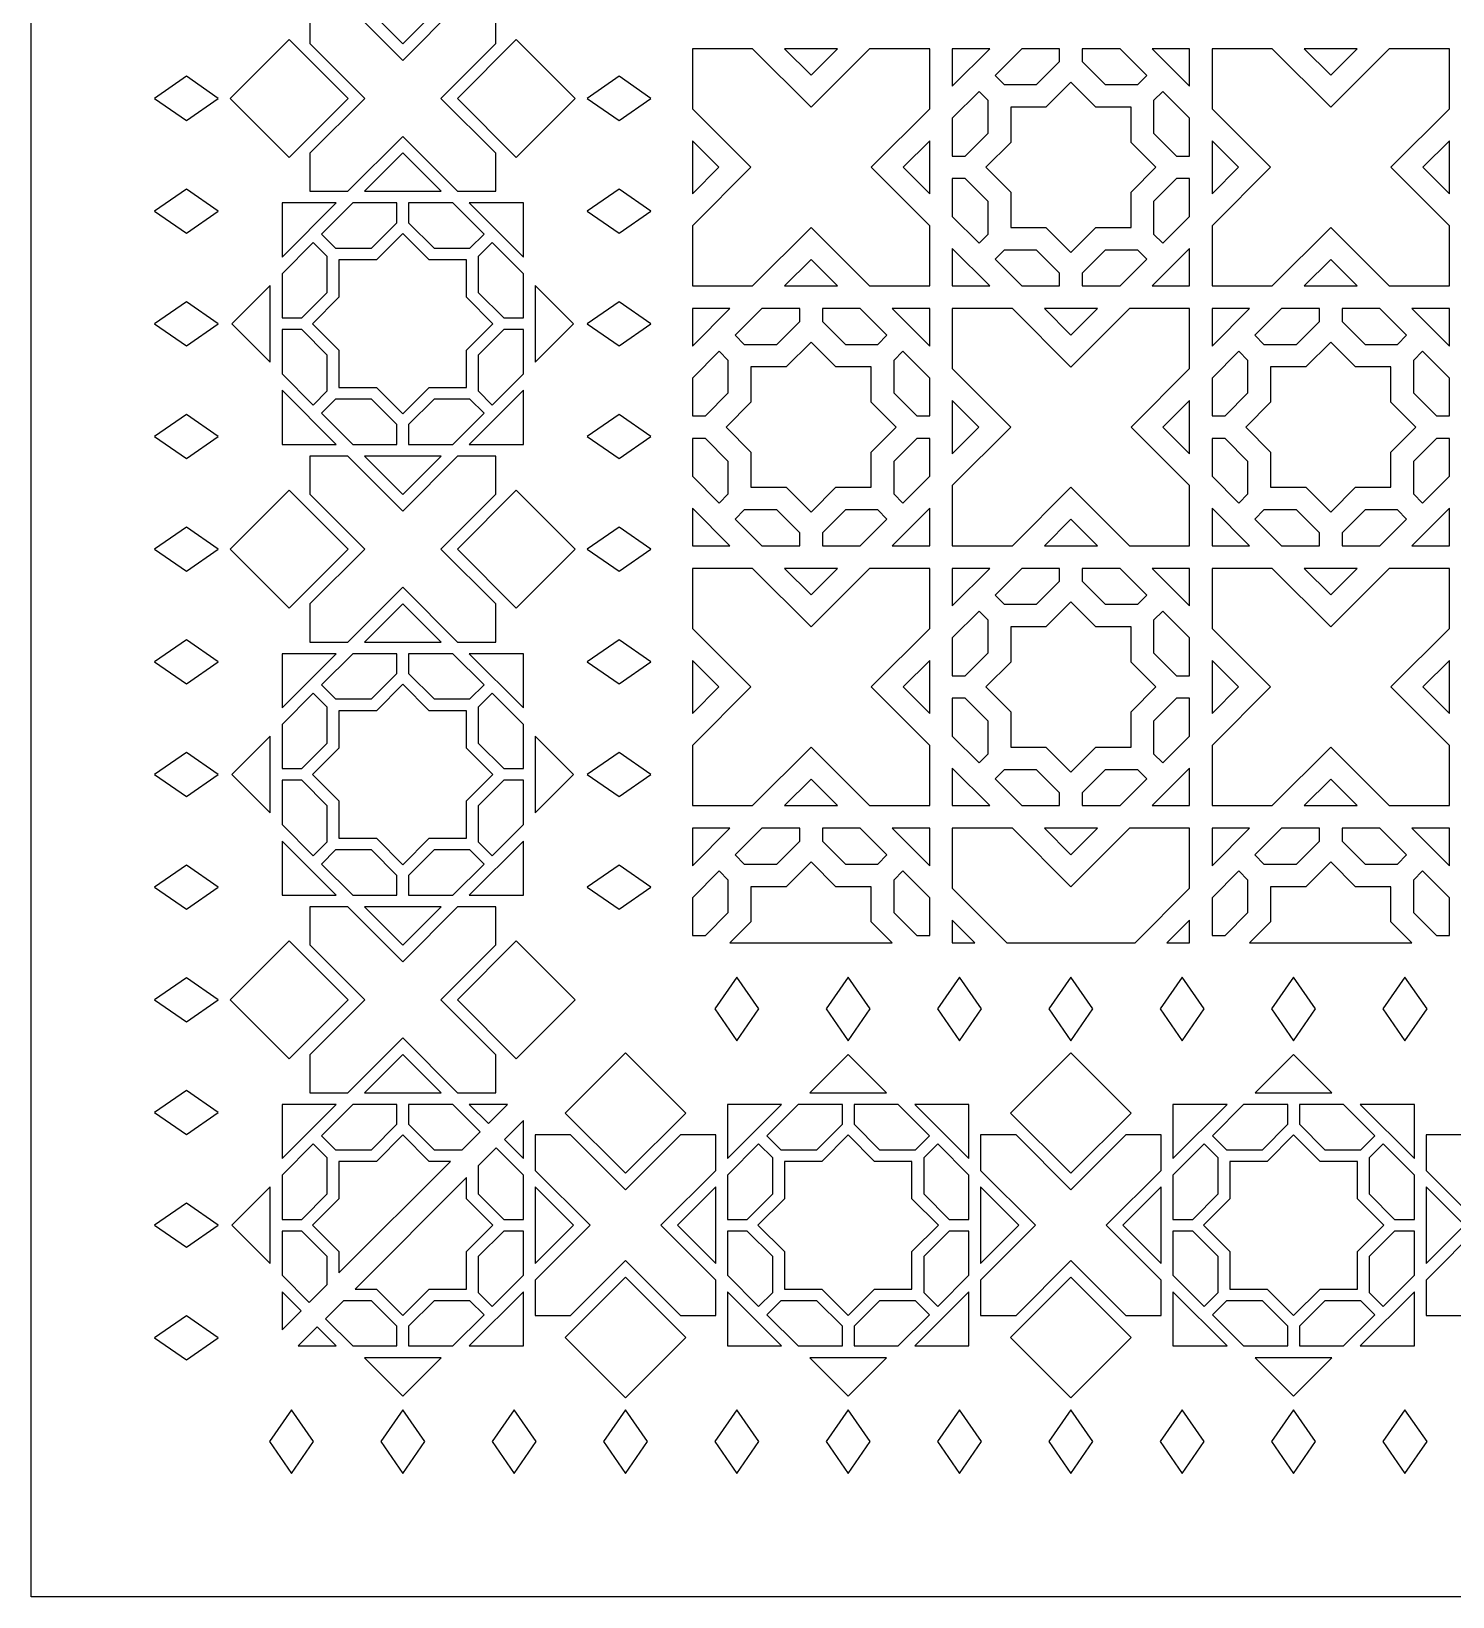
# Model space of a CAD drawing. Header units: millimetres. Extents: x 0 to 1400, y 170 to 1220.
# Drawn here: x 0 to 382.9, y 169.8 to 591.6 of the extents above; entities that cross this region are included whole.
import ezdxf

# ---------------------------------------------------------------- set-up
doc = ezdxf.new("R2010")
doc.units = ezdxf.units.MM
doc.layers.add('CUT', color=1, linetype='CONTINUOUS')

msp = doc.modelspace()

# ---------------------------------------------------------------- linework, layer by layer
at = {"layer": 'CUT'}
for points in [[(0, 1220), (1400.15, 1220), (1400.15, 169.85), (0, 169.85)], [(75.047, 588.278), (89.828, 573.496), (75.047, 558.715), (75.047, 548.468), (85.294, 548.468), (100.075, 563.249), (114.856, 548.468), (125.103, 548.468), (125.103, 558.715), (110.322, 573.496), (125.103, 588.278), (125.103, 598.525), (114.856, 598.525), (100.075, 583.743), (85.294, 598.525), (75.047, 598.525)], [(89.748, 598.525), (100.075, 588.198), (110.402, 598.525)], [(53.601, 573.496), (69.487, 557.61), (85.373, 573.496), (69.487, 589.383)], [(114.777, 573.496), (130.663, 557.61), (146.549, 573.496), (130.663, 589.383)], [(178.12, 586.88), (178.12, 570.684), (193.878, 554.925), (178.12, 539.166), (178.12, 522.97), (194.316, 522.97), (210.075, 538.728), (225.834, 522.97), (242.03, 522.97), (242.03, 539.166), (226.272, 554.925), (242.03, 570.684), (242.03, 586.88), (225.834, 586.88), (210.075, 571.122), (194.316, 586.88)], [(202.928, 586.88), (210.075, 579.734), (217.222, 586.88)], [(258.227, 586.88), (248.12, 586.88), (248.12, 576.773)], [(262.086, 577.22), (270.84, 577.22), (277.03, 583.41), (277.03, 586.88), (266.839, 586.88), (259.632, 579.674)], [(283.12, 583.41), (289.31, 577.22), (298.064, 577.22), (300.518, 579.674), (293.311, 586.88), (283.12, 586.88)], [(312.03, 576.773), (312.03, 586.88), (301.923, 586.88)], [(318.12, 586.88), (318.12, 570.684), (333.878, 554.925), (318.12, 539.166), (318.12, 522.97), (334.316, 522.97), (350.075, 538.728), (365.834, 522.97), (382.03, 522.97), (382.03, 539.166), (366.272, 554.925), (382.03, 570.684), (382.03, 586.88), (365.834, 586.88), (350.075, 571.122), (334.316, 586.88)], [(342.928, 586.88), (350.075, 579.734), (357.222, 586.88)], [(33.207, 573.496), (41.785, 567.557), (50.363, 573.496), (41.785, 579.435)], [(149.787, 573.496), (158.365, 567.557), (166.943, 573.496), (158.365, 579.435)], [(257.157, 554.925), (263.87, 548.213), (263.87, 538.72), (273.363, 538.72), (280.075, 532.007), (286.787, 538.72), (296.28, 538.72), (296.28, 548.213), (302.993, 554.925), (296.28, 561.637), (296.28, 571.13), (286.787, 571.13), (280.075, 577.843), (273.363, 571.13), (263.87, 571.13), (263.87, 561.637)], [(251.59, 557.97), (257.78, 564.16), (257.78, 572.914), (255.326, 575.368), (248.12, 568.161), (248.12, 557.97)], [(302.37, 572.914), (302.37, 564.16), (308.56, 557.97), (312.03, 557.97), (312.03, 568.161), (304.824, 575.368)], [(178.12, 547.778), (185.266, 554.925), (178.12, 562.072)], [(242.03, 562.072), (234.884, 554.925), (242.03, 547.778)], [(318.12, 547.778), (325.266, 554.925), (318.12, 562.072)], [(382.03, 562.072), (374.884, 554.925), (382.03, 547.778)], [(110.402, 548.468), (100.075, 558.795), (89.748, 548.468)], [(33.207, 543.139), (41.785, 537.2), (50.363, 543.139), (41.785, 549.078)], [(149.787, 543.139), (158.365, 537.2), (166.943, 543.139), (158.365, 549.078)], [(257.78, 536.936), (257.78, 545.69), (251.59, 551.88), (248.12, 551.88), (248.12, 541.689), (255.326, 534.482)], [(308.56, 551.88), (302.37, 545.69), (302.37, 536.936), (304.824, 534.482), (312.03, 541.689), (312.03, 551.88)], [(82.144, 545.318), (67.539, 545.318), (67.539, 530.714)], [(98.5, 545.318), (86.598, 545.318), (78.182, 536.902), (81.966, 533.118), (91.652, 533.118), (98.5, 539.966)], [(121.968, 536.902), (113.552, 545.318), (101.65, 545.318), (101.65, 539.966), (108.498, 533.118), (118.184, 533.118)], [(132.611, 530.714), (132.611, 545.318), (118.006, 545.318)], [(92.956, 529.968), (82.889, 529.968), (82.889, 519.901), (75.77, 512.782), (82.889, 505.663), (82.889, 495.596), (92.956, 495.596), (100.075, 488.477), (107.194, 495.596), (117.261, 495.596), (117.261, 505.663), (124.38, 512.782), (117.261, 519.901), (117.261, 529.968), (107.194, 529.968), (100.075, 537.087)], [(75.955, 534.675), (67.539, 526.259), (67.539, 514.357), (72.891, 514.357), (79.739, 521.206), (79.739, 530.891)], [(132.611, 514.357), (132.611, 526.259), (124.195, 534.675), (120.411, 530.891), (120.411, 521.206), (127.259, 514.357)], [(248.12, 533.077), (248.12, 522.97), (258.227, 522.97)], [(277.03, 526.44), (270.84, 532.63), (262.086, 532.63), (259.632, 530.176), (266.839, 522.97), (277.03, 522.97)], [(298.064, 532.63), (289.31, 532.63), (283.12, 526.44), (283.12, 522.97), (293.311, 522.97), (300.518, 530.176)], [(301.923, 522.97), (312.03, 522.97), (312.03, 533.077)], [(217.222, 522.97), (210.075, 530.116), (202.928, 522.97)], [(357.222, 522.97), (350.075, 530.116), (342.928, 522.97)], [(64.389, 523.109), (54.062, 512.782), (64.389, 502.455)], [(135.761, 502.455), (146.088, 512.782), (135.761, 523.109)], [(33.207, 512.782), (41.785, 506.843), (50.363, 512.782), (41.785, 518.721)], [(149.787, 512.782), (158.365, 506.843), (166.943, 512.782), (158.365, 518.721)], [(188.227, 516.88), (178.12, 516.88), (178.12, 506.773)], [(192.086, 507.22), (200.84, 507.22), (207.03, 513.41), (207.03, 516.88), (196.839, 516.88), (189.632, 509.674)], [(213.12, 513.41), (219.31, 507.22), (228.064, 507.22), (230.518, 509.674), (223.311, 516.88), (213.12, 516.88)], [(242.03, 506.773), (242.03, 516.88), (231.923, 516.88)], [(248.12, 516.88), (248.12, 500.684), (263.878, 484.925), (248.12, 469.166), (248.12, 452.97), (264.316, 452.97), (280.075, 468.728), (295.834, 452.97), (312.03, 452.97), (312.03, 469.166), (296.272, 484.925), (312.03, 500.684), (312.03, 516.88), (295.834, 516.88), (280.075, 501.122), (264.316, 516.88)], [(272.928, 516.88), (280.075, 509.734), (287.222, 516.88)], [(328.227, 516.88), (318.12, 516.88), (318.12, 506.773)], [(332.086, 507.22), (340.84, 507.22), (347.03, 513.41), (347.03, 516.88), (336.839, 516.88), (329.632, 509.674)], [(353.12, 513.41), (359.31, 507.22), (368.064, 507.22), (370.518, 509.674), (363.311, 516.88), (353.12, 516.88)], [(382.03, 506.773), (382.03, 516.88), (371.923, 516.88)], [(67.539, 511.207), (67.539, 499.305), (75.955, 490.889), (79.739, 494.674), (79.739, 504.359), (72.891, 511.207)], [(124.195, 490.889), (132.611, 499.305), (132.611, 511.207), (127.259, 511.207), (120.411, 504.359), (120.411, 494.674)], [(187.157, 484.925), (193.87, 478.213), (193.87, 468.72), (203.363, 468.72), (210.075, 462.007), (216.787, 468.72), (226.28, 468.72), (226.28, 478.213), (232.993, 484.925), (226.28, 491.637), (226.28, 501.13), (216.787, 501.13), (210.075, 507.843), (203.363, 501.13), (193.87, 501.13), (193.87, 491.637)], [(327.157, 484.925), (333.87, 478.213), (333.87, 468.72), (343.363, 468.72), (350.075, 462.007), (356.787, 468.72), (366.28, 468.72), (366.28, 478.213), (372.993, 484.925), (366.28, 491.637), (366.28, 501.13), (356.787, 501.13), (350.075, 507.843), (343.363, 501.13), (333.87, 501.13), (333.87, 491.637)], [(181.59, 487.97), (187.78, 494.16), (187.78, 502.914), (185.326, 505.368), (178.12, 498.161), (178.12, 487.97)], [(232.37, 502.914), (232.37, 494.16), (238.56, 487.97), (242.03, 487.97), (242.03, 498.161), (234.824, 505.368)], [(321.59, 487.97), (327.78, 494.16), (327.78, 502.914), (325.326, 505.368), (318.12, 498.161), (318.12, 487.97)], [(372.37, 502.914), (372.37, 494.16), (378.56, 487.97), (382.03, 487.97), (382.03, 498.161), (374.824, 505.368)], [(67.539, 494.851), (67.539, 480.246), (82.144, 480.246)], [(118.006, 480.246), (132.611, 480.246), (132.611, 494.851)], [(78.182, 488.662), (86.598, 480.246), (98.5, 480.246), (98.5, 485.598), (91.652, 492.446), (81.966, 492.446)], [(101.65, 480.246), (113.552, 480.246), (121.968, 488.662), (118.184, 492.446), (108.498, 492.446), (101.65, 485.598)], [(248.12, 477.778), (255.266, 484.925), (248.12, 492.072)], [(312.03, 492.072), (304.884, 484.925), (312.03, 477.778)], [(33.207, 482.425), (41.785, 476.486), (50.363, 482.425), (41.785, 488.364)], [(149.787, 482.425), (158.365, 476.486), (166.943, 482.425), (158.365, 488.364)], [(187.78, 466.936), (187.78, 475.69), (181.59, 481.88), (178.12, 481.88), (178.12, 471.689), (185.326, 464.482)], [(238.56, 481.88), (232.37, 475.69), (232.37, 466.936), (234.824, 464.482), (242.03, 471.689), (242.03, 481.88)], [(327.78, 466.936), (327.78, 475.69), (321.59, 481.88), (318.12, 481.88), (318.12, 471.689), (325.326, 464.482)], [(378.56, 481.88), (372.37, 475.69), (372.37, 466.936), (374.824, 464.482), (382.03, 471.689), (382.03, 481.88)], [(75.047, 466.849), (89.828, 452.068), (75.047, 437.286), (75.047, 427.039), (85.294, 427.039), (100.075, 441.821), (114.856, 427.039), (125.103, 427.039), (125.103, 437.286), (110.322, 452.068), (125.103, 466.849), (125.103, 477.096), (114.856, 477.096), (100.075, 462.315), (85.294, 477.096), (75.047, 477.096)], [(89.748, 477.096), (100.075, 466.769), (110.402, 477.096)], [(53.601, 452.068), (69.487, 436.182), (85.373, 452.068), (69.487, 467.954)], [(114.777, 452.068), (130.663, 436.182), (146.549, 452.068), (130.663, 467.954)], [(178.12, 463.077), (178.12, 452.97), (188.227, 452.97)], [(207.03, 456.44), (200.84, 462.63), (192.086, 462.63), (189.632, 460.176), (196.839, 452.97), (207.03, 452.97)], [(228.064, 462.63), (219.31, 462.63), (213.12, 456.44), (213.12, 452.97), (223.311, 452.97), (230.518, 460.176)], [(231.923, 452.97), (242.03, 452.97), (242.03, 463.077)], [(287.222, 452.97), (280.075, 460.116), (272.928, 452.97)], [(318.12, 463.077), (318.12, 452.97), (328.227, 452.97)], [(347.03, 456.44), (340.84, 462.63), (332.086, 462.63), (329.632, 460.176), (336.839, 452.97), (347.03, 452.97)], [(368.064, 462.63), (359.31, 462.63), (353.12, 456.44), (353.12, 452.97), (363.311, 452.97), (370.518, 460.176)], [(371.923, 452.97), (382.03, 452.97), (382.03, 463.077)], [(33.207, 452.068), (41.785, 446.129), (50.363, 452.068), (41.785, 458.007)], [(149.787, 452.068), (158.365, 446.129), (166.943, 452.068), (158.365, 458.007)], [(178.12, 446.88), (178.12, 430.684), (193.878, 414.925), (178.12, 399.166), (178.12, 382.97), (194.316, 382.97), (210.075, 398.728), (225.834, 382.97), (242.03, 382.97), (242.03, 399.166), (226.272, 414.925), (242.03, 430.684), (242.03, 446.88), (225.834, 446.88), (210.075, 431.122), (194.316, 446.88)], [(202.928, 446.88), (210.075, 439.734), (217.222, 446.88)], [(258.227, 446.88), (248.12, 446.88), (248.12, 436.773)], [(262.086, 437.22), (270.84, 437.22), (277.03, 443.41), (277.03, 446.88), (266.839, 446.88), (259.632, 439.674)], [(283.12, 443.41), (289.31, 437.22), (298.064, 437.22), (300.518, 439.674), (293.311, 446.88), (283.12, 446.88)], [(312.03, 436.773), (312.03, 446.88), (301.923, 446.88)], [(318.12, 446.88), (318.12, 430.684), (333.878, 414.925), (318.12, 399.166), (318.12, 382.97), (334.316, 382.97), (350.075, 398.728), (365.834, 382.97), (382.03, 382.97), (382.03, 399.166), (366.272, 414.925), (382.03, 430.684), (382.03, 446.88), (365.834, 446.88), (350.075, 431.122), (334.316, 446.88)], [(342.928, 446.88), (350.075, 439.734), (357.222, 446.88)], [(110.402, 427.039), (100.075, 437.366), (89.748, 427.039)], [(251.59, 417.97), (257.78, 424.16), (257.78, 432.914), (255.326, 435.368), (248.12, 428.161), (248.12, 417.97)], [(257.157, 414.925), (263.87, 408.213), (263.87, 398.72), (273.363, 398.72), (280.075, 392.007), (286.787, 398.72), (296.28, 398.72), (296.28, 408.213), (302.993, 414.925), (296.28, 421.637), (296.28, 431.13), (286.787, 431.13), (280.075, 437.843), (273.363, 431.13), (263.87, 431.13), (263.87, 421.637)], [(302.37, 432.914), (302.37, 424.16), (308.56, 417.97), (312.03, 417.97), (312.03, 428.161), (304.824, 435.368)], [(33.207, 421.711), (41.785, 415.772), (50.363, 421.711), (41.785, 427.65)], [(149.787, 421.711), (158.365, 415.772), (166.943, 421.711), (158.365, 427.65)], [(82.144, 423.889), (67.539, 423.889), (67.539, 409.285)], [(98.5, 423.889), (86.598, 423.889), (78.182, 415.474), (81.966, 411.69), (91.652, 411.69), (98.5, 418.538)], [(121.968, 415.474), (113.552, 423.889), (101.65, 423.889), (101.65, 418.538), (108.498, 411.69), (118.184, 411.69)], [(132.611, 409.285), (132.611, 423.889), (118.006, 423.889)], [(178.12, 407.778), (185.266, 414.925), (178.12, 422.072)], [(242.03, 422.072), (234.884, 414.925), (242.03, 407.778)], [(318.12, 407.778), (325.266, 414.925), (318.12, 422.072)], [(382.03, 422.072), (374.884, 414.925), (382.03, 407.778)], [(92.956, 408.54), (82.889, 408.54), (82.889, 398.472), (75.77, 391.354), (82.889, 384.235), (82.889, 374.168), (92.956, 374.168), (100.075, 367.049), (107.194, 374.168), (117.261, 374.168), (117.261, 384.235), (124.38, 391.354), (117.261, 398.472), (117.261, 408.54), (107.194, 408.54), (100.075, 415.658)], [(75.955, 413.246), (67.539, 404.83), (67.539, 392.929), (72.891, 392.929), (79.739, 399.777), (79.739, 409.462)], [(132.611, 392.929), (132.611, 404.83), (124.195, 413.246), (120.411, 409.462), (120.411, 399.777), (127.259, 392.929)], [(257.78, 396.936), (257.78, 405.69), (251.59, 411.88), (248.12, 411.88), (248.12, 401.689), (255.326, 394.482)], [(308.56, 411.88), (302.37, 405.69), (302.37, 396.936), (304.824, 394.482), (312.03, 401.689), (312.03, 411.88)], [(64.389, 401.68), (54.062, 391.354), (64.389, 381.027)], [(135.761, 381.027), (146.088, 391.354), (135.761, 401.68)], [(33.207, 391.354), (41.785, 385.415), (50.363, 391.354), (41.785, 397.293)], [(149.787, 391.354), (158.365, 385.415), (166.943, 391.354), (158.365, 397.293)], [(248.12, 393.077), (248.12, 382.97), (258.227, 382.97)], [(277.03, 386.44), (270.84, 392.63), (262.086, 392.63), (259.632, 390.176), (266.839, 382.97), (277.03, 382.97)], [(298.064, 392.63), (289.31, 392.63), (283.12, 386.44), (283.12, 382.97), (293.311, 382.97), (300.518, 390.176)], [(301.923, 382.97), (312.03, 382.97), (312.03, 393.077)], [(67.539, 389.779), (67.539, 377.877), (75.955, 369.461), (79.739, 373.245), (79.739, 382.93), (72.891, 389.779)], [(124.195, 369.461), (132.611, 377.877), (132.611, 389.779), (127.259, 389.779), (120.411, 382.93), (120.411, 373.245)], [(217.222, 382.97), (210.075, 390.116), (202.928, 382.97)], [(357.222, 382.97), (350.075, 390.116), (342.928, 382.97)], [(188.227, 376.88), (178.12, 376.88), (178.12, 366.773)], [(192.086, 367.22), (200.84, 367.22), (207.03, 373.41), (207.03, 376.88), (196.839, 376.88), (189.632, 369.674)], [(213.12, 373.41), (219.31, 367.22), (228.064, 367.22), (230.518, 369.674), (223.311, 376.88), (213.12, 376.88)], [(242.03, 366.773), (242.03, 376.88), (231.923, 376.88)], [(297.347, 346), (312.03, 360.684), (312.03, 376.88), (295.834, 376.88), (280.075, 361.122), (264.316, 376.88), (248.12, 376.88), (248.12, 360.684), (262.803, 346)], [(272.928, 376.88), (280.075, 369.734), (287.222, 376.88)], [(328.227, 376.88), (318.12, 376.88), (318.12, 366.773)], [(332.086, 367.22), (340.84, 367.22), (347.03, 373.41), (347.03, 376.88), (336.839, 376.88), (329.632, 369.674)], [(353.12, 373.41), (359.31, 367.22), (368.064, 367.22), (370.518, 369.674), (363.311, 376.88), (353.12, 376.88)], [(382.03, 366.773), (382.03, 376.88), (371.923, 376.88)], [(67.539, 373.422), (67.539, 358.818), (82.144, 358.818)], [(118.006, 358.818), (132.611, 358.818), (132.611, 373.422)], [(33.207, 360.996), (41.785, 355.057), (50.363, 360.996), (41.785, 366.935)], [(78.182, 367.234), (86.598, 358.818), (98.5, 358.818), (98.5, 364.169), (91.652, 371.018), (81.966, 371.018)], [(101.65, 358.818), (113.552, 358.818), (121.968, 367.234), (118.184, 371.018), (108.498, 371.018), (101.65, 364.169)], [(149.787, 360.996), (158.365, 355.057), (166.943, 360.996), (158.365, 366.935)], [(231.918, 346), (226.28, 351.637), (226.28, 361.13), (216.787, 361.13), (210.075, 367.843), (203.363, 361.13), (193.87, 361.13), (193.87, 351.637), (188.232, 346)], [(371.918, 346), (366.28, 351.637), (366.28, 361.13), (356.787, 361.13), (350.075, 367.843), (343.363, 361.13), (333.87, 361.13), (333.87, 351.637), (328.232, 346)], [(181.59, 347.97), (187.78, 354.16), (187.78, 362.914), (185.326, 365.368), (178.12, 358.161), (178.12, 347.97)], [(232.37, 362.914), (232.37, 354.16), (238.56, 347.97), (242.03, 347.97), (242.03, 358.161), (234.824, 365.368)], [(321.59, 347.97), (327.78, 354.16), (327.78, 362.914), (325.326, 365.368), (318.12, 358.161), (318.12, 347.97)], [(372.37, 362.914), (372.37, 354.16), (378.56, 347.97), (382.03, 347.97), (382.03, 358.161), (374.824, 365.368)], [(75.047, 345.421), (89.828, 330.639), (75.047, 315.858), (75.047, 305.611), (85.294, 305.611), (100.075, 320.392), (114.856, 305.611), (125.103, 305.611), (125.103, 315.858), (110.322, 330.639), (125.103, 345.421), (125.103, 355.668), (114.856, 355.668), (100.075, 340.886), (85.294, 355.668), (75.047, 355.668)], [(89.748, 355.668), (100.075, 345.341), (110.402, 355.668)], [(254.191, 346), (248.12, 352.072), (248.12, 346)], [(312.03, 346), (312.03, 352.072), (305.959, 346)], [(53.601, 330.639), (69.487, 314.753), (85.373, 330.639), (69.487, 346.525)], [(114.777, 330.639), (130.663, 314.753), (146.549, 330.639), (130.663, 346.525)], [(33.207, 330.639), (41.785, 324.7), (50.363, 330.639), (41.785, 336.578)], [(196.014, 328.215), (190.075, 336.793), (184.136, 328.215), (190.075, 319.637)], [(226.014, 328.215), (220.075, 336.793), (214.136, 328.215), (220.075, 319.637)], [(256.014, 328.215), (250.075, 336.793), (244.136, 328.215), (250.075, 319.637)], [(286.014, 328.215), (280.075, 336.793), (274.136, 328.215), (280.075, 319.637)], [(316.014, 328.215), (310.075, 336.793), (304.136, 328.215), (310.075, 319.637)], [(346.014, 328.215), (340.075, 336.793), (334.136, 328.215), (340.075, 319.637)], [(376.014, 328.215), (370.075, 336.793), (364.136, 328.215), (370.075, 319.637)], [(176.318, 300.156), (160.075, 316.399), (143.832, 300.156), (160.075, 283.912)], [(296.318, 300.156), (280.075, 316.399), (263.832, 300.156), (280.075, 283.912)], [(110.402, 305.611), (100.075, 315.938), (89.748, 305.611)], [(230.402, 305.611), (220.075, 315.938), (209.748, 305.611)], [(350.402, 305.611), (340.075, 315.938), (329.748, 305.611)], [(33.207, 300.282), (41.785, 294.343), (50.363, 300.282), (41.785, 306.221)], [(82.144, 302.461), (67.539, 302.461), (67.539, 287.856)], [(98.5, 302.461), (86.598, 302.461), (78.182, 294.045), (81.966, 290.261), (91.652, 290.261), (98.5, 297.109)], [(120.907, 295.106), (113.552, 302.461), (101.65, 302.461), (101.65, 297.109), (108.498, 290.261), (116.062, 290.261)], [(128.262, 302.461), (118.006, 302.461), (123.134, 297.333)], [(202.144, 302.461), (187.539, 302.461), (187.539, 287.856)], [(201.966, 290.261), (211.652, 290.261), (218.5, 297.109), (218.5, 302.461), (206.598, 302.461), (198.182, 294.045)], [(221.65, 297.109), (228.498, 290.261), (238.184, 290.261), (241.968, 294.045), (233.552, 302.461), (221.65, 302.461)], [(252.611, 287.856), (252.611, 302.461), (238.006, 302.461)], [(322.144, 302.461), (307.539, 302.461), (307.539, 287.856)], [(321.966, 290.261), (331.652, 290.261), (338.5, 297.109), (338.5, 302.461), (326.598, 302.461), (318.182, 294.045)], [(341.65, 297.109), (348.498, 290.261), (358.184, 290.261), (361.968, 294.045), (353.552, 302.461), (341.65, 302.461)], [(372.611, 287.856), (372.611, 302.461), (358.006, 302.461)], [(127.483, 292.984), (132.611, 287.856), (132.611, 298.112)], [(75.955, 291.818), (67.539, 283.402), (67.539, 271.5), (72.891, 271.5), (79.739, 278.348), (79.739, 288.034)], [(112.912, 287.111), (107.194, 287.111), (100.075, 294.23), (92.956, 287.111), (82.889, 287.111), (82.889, 277.044), (75.77, 269.925), (82.889, 262.806), (82.889, 257.088)], [(184.389, 245.611), (184.389, 255.144), (169.608, 269.925), (184.389, 284.706), (184.389, 294.239), (174.856, 294.239), (160.075, 279.458), (145.294, 294.239), (135.761, 294.239), (135.761, 284.706), (150.542, 269.925), (135.761, 255.144), (135.761, 245.611), (145.294, 245.611), (160.075, 260.392), (174.856, 245.611)], [(192.891, 271.5), (199.739, 278.348), (199.739, 288.034), (195.955, 291.818), (187.539, 283.402), (187.539, 271.5)], [(244.38, 269.925), (237.261, 277.044), (237.261, 287.111), (227.194, 287.111), (220.075, 294.23), (212.956, 287.111), (202.889, 287.111), (202.889, 277.044), (195.77, 269.925), (202.889, 262.806), (202.889, 252.739), (212.956, 252.739), (220.075, 245.62), (227.194, 252.739), (237.261, 252.739), (237.261, 262.806)], [(240.411, 288.034), (240.411, 278.348), (247.259, 271.5), (252.611, 271.5), (252.611, 283.402), (244.195, 291.818)], [(304.389, 245.611), (304.389, 255.144), (289.608, 269.925), (304.389, 284.706), (304.389, 294.239), (294.856, 294.239), (280.075, 279.458), (265.294, 294.239), (255.761, 294.239), (255.761, 284.706), (270.542, 269.925), (255.761, 255.144), (255.761, 245.611), (265.294, 245.611), (280.075, 260.392), (294.856, 245.611)], [(312.891, 271.5), (319.739, 278.348), (319.739, 288.034), (315.955, 291.818), (307.539, 283.402), (307.539, 271.5)], [(364.38, 269.925), (357.261, 277.044), (357.261, 287.111), (347.194, 287.111), (340.075, 294.23), (332.956, 287.111), (322.889, 287.111), (322.889, 277.044), (315.77, 269.925), (322.889, 262.806), (322.889, 252.739), (332.956, 252.739), (340.075, 245.62), (347.194, 252.739), (357.261, 252.739), (357.261, 262.806)], [(360.411, 288.034), (360.411, 278.348), (367.259, 271.5), (372.611, 271.5), (372.611, 283.402), (364.195, 291.818)], [(424.389, 245.611), (424.389, 255.144), (409.608, 269.925), (424.389, 284.706), (424.389, 294.239), (414.856, 294.239), (400.075, 279.458), (385.294, 294.239), (375.761, 294.239), (375.761, 284.706), (390.542, 269.925), (375.761, 255.144), (375.761, 245.611), (385.294, 245.611), (400.075, 260.392), (414.856, 245.611)], [(120.411, 285.912), (120.411, 278.348), (127.259, 271.5), (132.611, 271.5), (132.611, 283.402), (125.256, 290.757)], [(87.238, 252.739), (92.956, 252.739), (100.075, 245.62), (107.194, 252.739), (117.261, 252.739), (117.261, 262.806), (124.38, 269.925), (117.261, 277.044), (117.261, 282.762)], [(64.389, 280.252), (54.062, 269.925), (64.389, 259.598)], [(135.761, 259.598), (146.088, 269.925), (135.761, 280.252)], [(184.389, 280.252), (174.062, 269.925), (184.389, 259.598)], [(255.761, 259.598), (266.088, 269.925), (255.761, 280.252)], [(304.389, 280.252), (294.062, 269.925), (304.389, 259.598)], [(375.761, 259.598), (386.088, 269.925), (375.761, 280.252)], [(33.207, 269.925), (41.785, 263.986), (50.363, 269.925), (41.785, 275.864)], [(79.739, 253.938), (79.739, 261.502), (72.891, 268.35), (67.539, 268.35), (67.539, 256.448), (74.894, 249.093)], [(127.259, 268.35), (120.411, 261.502), (120.411, 251.816), (124.195, 248.032), (132.611, 256.448), (132.611, 268.35)], [(199.739, 251.816), (199.739, 261.502), (192.891, 268.35), (187.539, 268.35), (187.539, 256.448), (195.955, 248.032)], [(247.259, 268.35), (240.411, 261.502), (240.411, 251.816), (244.195, 248.032), (252.611, 256.448), (252.611, 268.35)], [(319.739, 251.816), (319.739, 261.502), (312.891, 268.35), (307.539, 268.35), (307.539, 256.448), (315.955, 248.032)], [(367.259, 268.35), (360.411, 261.502), (360.411, 251.816), (364.195, 248.032), (372.611, 256.448), (372.611, 268.35)], [(176.318, 239.694), (160.075, 255.938), (143.832, 239.694), (160.075, 223.451)], [(296.318, 239.694), (280.075, 255.938), (263.832, 239.694), (280.075, 223.451)], [(72.667, 246.866), (67.539, 251.994), (67.539, 241.738)], [(79.243, 244.744), (86.598, 237.389), (98.5, 237.389), (98.5, 242.741), (91.652, 249.589), (84.088, 249.589)], [(118.184, 249.589), (108.498, 249.589), (101.65, 242.741), (101.65, 237.389), (113.552, 237.389), (121.968, 245.805)], [(118.006, 237.389), (132.611, 237.389), (132.611, 251.994)], [(187.539, 251.994), (187.539, 237.389), (202.144, 237.389)], [(218.5, 242.741), (211.652, 249.589), (201.966, 249.589), (198.182, 245.805), (206.598, 237.389), (218.5, 237.389)], [(238.184, 249.589), (228.498, 249.589), (221.65, 242.741), (221.65, 237.389), (233.552, 237.389), (241.968, 245.805)], [(238.006, 237.389), (252.611, 237.389), (252.611, 251.994)], [(307.539, 251.994), (307.539, 237.389), (322.144, 237.389)], [(338.5, 242.741), (331.652, 249.589), (321.966, 249.589), (318.182, 245.805), (326.598, 237.389), (338.5, 237.389)], [(358.184, 249.589), (348.498, 249.589), (341.65, 242.741), (341.65, 237.389), (353.552, 237.389), (361.968, 245.805)], [(358.006, 237.389), (372.611, 237.389), (372.611, 251.994)], [(33.207, 239.568), (41.785, 233.629), (50.363, 239.568), (41.785, 245.507)], [(71.888, 237.389), (82.144, 237.389), (77.016, 242.517)], [(89.748, 234.239), (100.075, 223.912), (110.402, 234.239)], [(209.748, 234.239), (220.075, 223.912), (230.402, 234.239)], [(329.748, 234.239), (340.075, 223.912), (350.402, 234.239)], [(76.014, 211.635), (70.075, 220.213), (64.136, 211.635), (70.075, 203.057)], [(106.014, 211.635), (100.075, 220.213), (94.136, 211.635), (100.075, 203.057)], [(136.014, 211.635), (130.075, 220.213), (124.136, 211.635), (130.075, 203.057)], [(166.014, 211.635), (160.075, 220.213), (154.136, 211.635), (160.075, 203.057)], [(196.014, 211.635), (190.075, 220.213), (184.136, 211.635), (190.075, 203.057)], [(226.014, 211.635), (220.075, 220.213), (214.136, 211.635), (220.075, 203.057)], [(256.014, 211.635), (250.075, 220.213), (244.136, 211.635), (250.075, 203.057)], [(286.014, 211.635), (280.075, 220.213), (274.136, 211.635), (280.075, 203.057)], [(316.014, 211.635), (310.075, 220.213), (304.136, 211.635), (310.075, 203.057)], [(346.014, 211.635), (340.075, 220.213), (334.136, 211.635), (340.075, 203.057)], [(376.014, 211.635), (370.075, 220.213), (364.136, 211.635), (370.075, 203.057)]]:
    msp.add_lwpolyline(points, close=True, dxfattribs=at)

doc.saveas('drawing.dxf')
